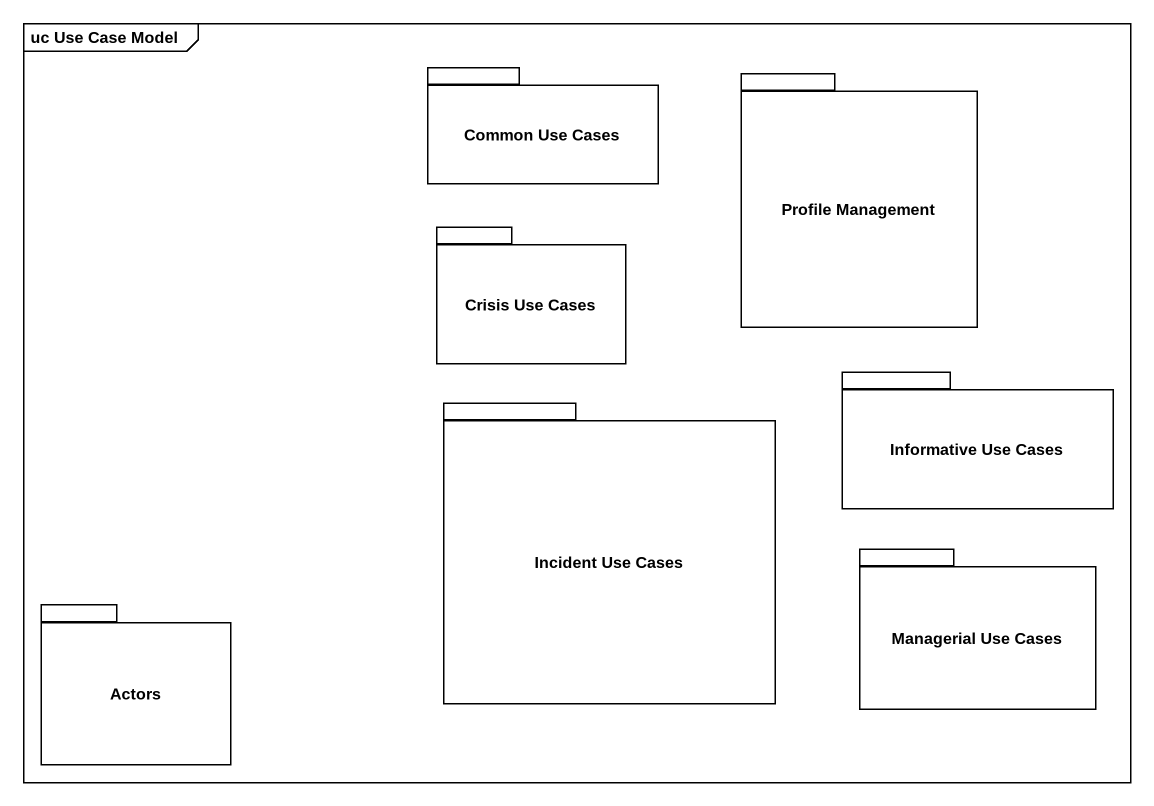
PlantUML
@startuml
mainframe uc Use Case Model
package "Common Use Cases" as Common_Use_Cases {
}
package "Profile Management" as Profile_Management {
}
package "Crisis Use Cases" as Crisis_Use_Cases {
}
package "Informative Use Cases" as Informative_Use_Cases {
}
package "Incident Use Cases" as Incident_Use_Cases {
}
package "Managerial Use Cases" as Managerial_Use_Cases {
}
package Actors {
}
@enduml
